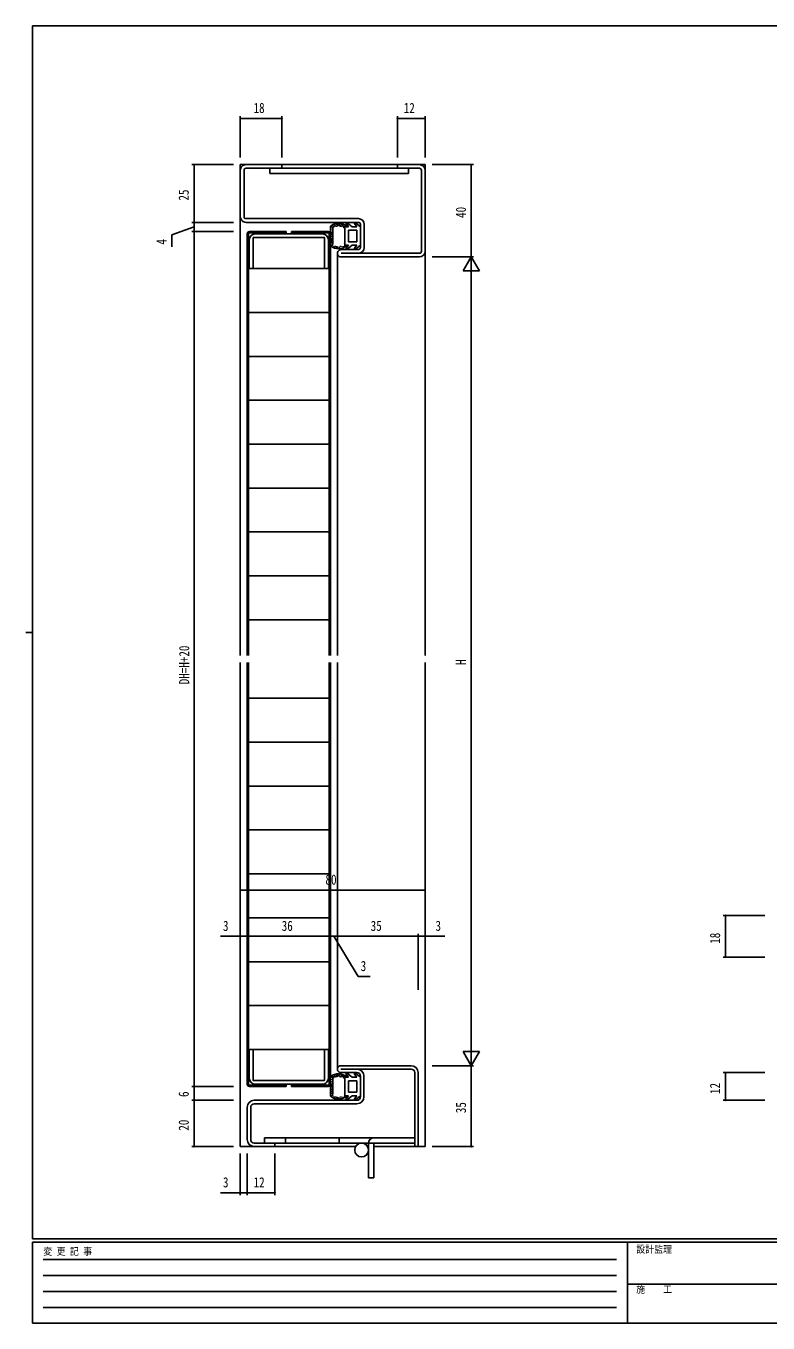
# Model space of a CAD drawing. Units: millimetres, scale not verified. Extents: x -1065 to 397, y -282 to 282.
# Drawn here: x -397 to -75, y -282 to 279 of the extents above; entities that cross this region are included whole.
import ezdxf
from ezdxf.enums import TextEntityAlignment as Align

# ---------------------------------------------------------------- set-up
doc = ezdxf.new("R2010")
doc.units = ezdxf.units.MM
doc.header["$LTSCALE"] = 2
for name, color, linetype in [('0-2_YKK_11', 7, 'Continuous'), ('0-3_YKK_12', 2, 'Continuous'), ('0-4_YKK_13', 4, 'Continuous'), ('0-6_YKK_D', 6, 'Continuous'), ('0-7_YKK_ZWAK', 7, 'Continuous')]:
    doc.layers.add(name, color=color, linetype=linetype)
doc.styles.add('ＭＳ ゴシック', font='')
doc.styles.get('ＭＳ ゴシック').set_extended_font_data('MS Gothic')

msp = doc.modelspace()

# ---------------------------------------------------------------- linework, layer by layer
at = {"layer": '0-2_YKK_11'}
for p, q in [((-303.9, 196.8), (-303.9, 216.8)), ((-302.3, 216.8), (-302.3, 196.8)), ((-225.5, 181.8), (-225.5, 216.8)), ((-223.9, 216.8), (-223.9, 181.8)), ((-301.4, 195.9), (-252.8, 195.9)), ((-252.8, 194.3), (-301.4, 194.3)), ((-251.9, 183.4), (-251.9, 193.4)), ((-250.3, 193.4), (-250.3, 183.4)), ((-268.3, 189.3), (-297.5, 189.3)), ((-260.3, 182.5), (-252.8, 182.5)), ((-260.3, 180.9), (-226.4, 180.9)), ((-226.4, 179.3), (-260.3, 179.3)), ((-229.9, -170.7), (-260.4, -170.7)), ((-229.9, -172.2), (-260.4, -172.2)), ((-260.4, -173.7), (-253.4, -173.7)), ((-297.5, -178.7), (-268.3, -178.7)), ((-251.9, -175.2), (-251.9, -184.2)), ((-250.4, -184.2), (-250.4, -175.2)), ((-300.9, -188.7), (-300.9, -202.7)), ((-299.4, -202.7), (-299.4, -188.7)), ((-253.4, -185.7), (-297.9, -185.7)), ((-297.9, -187.2), (-253.4, -187.2))]:
    msp.add_line(p, q, dxfattribs=at)
for points in [[(-301.4, 219.3), (-285.9, 219.3), (-285.9, 217.7), (-301.4, 217.7)], [(-226.4, 217.7), (-235.9, 217.7), (-235.9, 219.3), (-226.4, 219.3)], [(-300, 186.8), (-300, 174.3), (-298.4, 174.3), (-298.4, 187.7)], [(-298.4, 187.7), (-267.4, 187.7), (-267.4, 174.3), (-265.8, 174.3), (-265.8, 186.8)], [(-267.4, -177.1), (-298.4, -177.1), (-298.4, -163.7), (-300, -163.7), (-300, -176.2)], [(-265.8, -176.2), (-265.8, -163.7), (-267.4, -163.7), (-267.4, -177.1)], [(-226.9, -173.7), (-226.9, -205.7), (-228.4, -205.7), (-228.4, -173.7)], [(-297.9, -205.7), (-288.9, -205.7), (-288.9, -204.2), (-297.9, -204.2)]]:
    msp.add_lwpolyline(points, dxfattribs=at)
for centre, radius, start, end in [((-301.4, 216.8), 2.5, 89.99998, 180.00002), ((-226.4, 216.8), 2.5, 360, 89.99998), ((-301.4, 216.8), 0.9, 89.99998, 180.00002), ((-226.4, 216.8), 0.9, 360, 89.99998), ((-301.4, 196.8), 2.5, 179.99967, 270), ((-301.4, 196.8), 0.9, 180.00002, 270), ((-252.8, 193.4), 2.5, 360, 89.99998), ((-252.8, 193.4), 0.9, 360, 89.99998), ((-297.5, 186.8), 2.5, 90.00001, 179.99999), ((-268.3, 186.8), 2.5, 0.00001, 89.99999), ((-260.3, 180.9), 1.6, 89.99946, 270), ((-252.8, 183.4), 0.9, 270.00099, 360), ((-252.8, 183.4), 2.5, 270, 360), ((-226.4, 181.8), 0.9, 270, 360), ((-226.4, 181.8), 2.5, 270, 360), ((-260.4, -172.2), 1.5, 89.99998, 270.00057), ((-253.4, -175.2), 3, 359.99998, 89.99998), ((-253.4, -175.2), 1.5, 359.99998, 89.99941), ((-229.9, -173.7), 3, 359.99998, 89.99969), ((-229.9, -173.7), 1.5, 359.99998, 89.99998), ((-297.5, -176.2), 2.5, 180.00001, 269.99999), ((-268.3, -176.2), 2.5, 270.00001, 359.99999), ((-253.4, -184.2), 1.5, 270, 359.99998), ((-253.4, -184.2), 3, 270, 359.99998), ((-297.9, -188.7), 3, 89.99998, 180.00025), ((-297.9, -188.7), 1.5, 89.99998, 179.99996), ((-297.9, -202.7), 3, 180.00025, 270), ((-297.9, -202.7), 1.5, 179.99996, 270)]:
    msp.add_arc(centre, radius, start, end, dxfattribs=at)
at = {"layer": '0-3_YKK_12'}
for p, q in [((-303.9, 219.3), (-223.9, 219.3)), ((-303.9, 219.296), (-303.9, 6.8)), ((-223.9, 219.3), (-223.9, 6.8)), ((-261.9, 180.9), (-261.9, 6.8)), ((-303.9, -205.7), (-303.9, 3.8)), ((-261.9, -172.212), (-261.9, 3.8)), ((-223.9, -205.7), (-223.9, 3.8)), ((-303.9, -205.7), (-253.998, -205.7)), ((-246.1, -205.7), (-223.9, -205.7))]:
    msp.add_line(p, q, dxfattribs=at)
at = {"layer": '0-4_YKK_13'}
for p, q in [((-231.15, 217.7), (-291.15, 217.7)), ((-291.15, 217.7), (-291.15, 215.4)), ((-291.15, 215.4), (-231.15, 215.4)), ((-231.15, 215.4), (-231.15, 217.7)), ((-264.9, 192.643), (-264.9, 184.157)), ((-264.866, 192.004), (-264.866, 192.204)), ((-264.604, 192.434), (-264.604, 192.634)), ((-264.492, 191.324), (-264.492, 191.524)), ((-264.206, 192.128), (-264.206, 192.328)), ((-264.103, 192.314), (-264.103, 192.514)), ((-263.995, 192.732), (-263.995, 192.932)), ((-263.9, 184.881), (-263.9, 191.919)), ((-263.757, 192.195), (-263.757, 192.395)), ((-263.518, 192.601), (-263.518, 192.801)), ((-262.982, 193.006), (-262.982, 193.206)), ((-262.6, 192.792), (-262.6, 192.992)), ((-262.266, 193.209), (-262.266, 193.409)), ((-261.848, 193.233), (-261.848, 193.433)), ((-261.705, 193.531), (-261.705, 193.731)), ((-261.168, 193.567), (-261.168, 193.767)), ((-261.025, 193.364), (-261.025, 193.564)), ((-260.524, 192.959), (-260.524, 193.159)), ((-260.417, 193.519), (-260.417, 193.719)), ((-260.003, 193.162), (-260.003, 193.362)), ((-259.44, 193.103), (-259.44, 193.303)), ((-259.264, 192.622), (-259.264, 192.822)), ((-258.936, 192.329), (-258.936, 192.529)), ((-258.6, 192.4), (-258.6, 188.4)), ((-257.119, 192.4), (-258.6, 192.4)), ((-258.56, 192.681), (-258.56, 192.881)), ((-257.119, 192.4), (-258.021, 193.748)), ((-255.5, 192.4), (-257.579, 194.144)), ((-257.1, 185.9), (-257.1, 190.9)), ((-253.4, 190.9), (-257.1, 190.9)), ((-253.519, 192.4), (-255.5, 192.4)), ((-253.519, 192.4), (-254.421, 193.748)), ((-251.9, 192.4), (-253.979, 194.144)), ((-253.4, 185.9), (-253.4, 190.9)), ((-251.9, 192.4), (-251.9, 184.4)), ((-300.9, 189.3), (-300.9, 6.8)), ((-300.3, 189.7), (-300.3, 6.8)), ((-284, 189.7), (-300.3, 189.7)), ((-299.9, 190.3), (-284, 190.3)), ((-284, 190.3), (-284, 189.7)), ((-265.9, 190.3), (-281.8, 190.3)), ((-281.8, 190.3), (-281.8, 189.7)), ((-281.8, 189.7), (-265.5, 189.7)), ((-265.5, 189.7), (-265.5, 6.8)), ((-264.9, 189.3), (-264.9, 6.8)), ((-264.599, 185.926), (-264.599, 186.126)), ((-264.581, 188.267), (-264.581, 188.467)), ((-264.545, 186.998), (-264.545, 187.198)), ((-264.509, 189), (-264.509, 189.2)), ((-264.42, 190.412), (-264.42, 190.612)), ((-264.402, 187.267), (-264.402, 187.467)), ((-264.402, 185.193), (-264.402, 185.393)), ((-264.366, 189.822), (-264.366, 190.022)), ((-264.331, 186.194), (-264.331, 186.394)), ((-264.313, 186.641), (-264.313, 186.841)), ((-264.223, 189.393), (-264.223, 189.593)), ((-264.17, 188.714), (-264.17, 188.914)), ((-264.17, 187.928), (-264.17, 188.128)), ((-264.116, 185.479), (-264.116, 185.679)), ((-264.027, 190.484), (-264.027, 190.684)), ((-258.6, 184.4), (-258.6, 188.4)), ((-253.4, 185.9), (-257.1, 185.9)), ((-264.747, 184.418), (-264.747, 184.618)), ((-264.198, 184.513), (-264.198, 184.713)), ((-264.115, 184.167), (-264.115, 184.367)), ((-263.817, 184.358), (-263.817, 184.558)), ((-263.375, 183.833), (-263.375, 184.033)), ((-262.91, 183.893), (-262.91, 184.093)), ((-262.898, 183.618), (-262.898, 183.818)), ((-262.671, 183.857), (-262.671, 184.057)), ((-262.302, 183.451), (-262.302, 183.651)), ((-262.17, 183.726), (-262.17, 183.926)), ((-261.908, 183.32), (-261.908, 183.52)), ((-261.717, 183.523), (-261.717, 183.723)), ((-261.145, 183.308), (-261.145, 183.508)), ((-261.121, 183.487), (-261.121, 183.687)), ((-260.596, 183.881), (-260.596, 184.081)), ((-260.512, 183.117), (-260.512, 183.317)), ((-260.429, 183.654), (-260.429, 183.854)), ((-260.097, 183.649), (-260.097, 183.849)), ((-259.675, 183.696), (-259.675, 183.896)), ((-259.288, 183.755), (-259.288, 183.955)), ((-258.666, 184.083), (-258.666, 184.283)), ((-257.119, 184.4), (-258.6, 184.4)), ((-257.119, 184.4), (-258.021, 183.052)), ((-255.5, 184.4), (-257.579, 182.656)), ((-253.519, 184.4), (-255.5, 184.4)), ((-253.519, 184.4), (-254.421, 183.052)), ((-251.9, 184.4), (-253.979, 182.656)), ((-300.3, 174.3), (-265.5, 174.3)), ((-300.3, 155.3), (-265.8, 155.3)), ((-300.3, 136.3), (-265.5, 136.3)), ((-300.3, 117.3), (-265.8, 117.3)), ((-300.3, 98.3), (-265.8, 98.3)), ((-300.3, 79.3), (-265.8, 79.3)), ((-300.3, 60.3), (-265.5, 60.3)), ((-300.3, 41.3), (-265.8, 41.3)), ((-300.3, 22.3), (-265.8, 22.3)), ((-300.9, -178.7), (-300.9, 3.8)), ((-300.3, -179.1), (-300.3, 3.8)), ((-265.5, -179.1), (-265.5, 3.8)), ((-264.9, -178.7), (-264.9, 3.8)), ((-300.3, -11.7), (-265.5, -11.7)), ((-300.3, -30.7), (-265.5, -30.7)), ((-300.3, -49.7), (-265.5, -49.7)), ((-300.3, -68.7), (-265.5, -68.7)), ((-300.3, -87.7), (-265.5, -87.7)), ((-300.3, -106.7), (-265.5, -106.7)), ((-300.3, -125.7), (-265.5, -125.7)), ((-300.3, -144.7), (-265.5, -144.7)), ((-300.3, -163.7), (-265.5, -163.7)), ((-255.5, -175.7), (-257.579, -173.956)), ((-251.9, -175.7), (-253.979, -173.956)), ((-264.9, -175.457), (-264.9, -183.943)), ((-264.866, -176.096), (-264.866, -175.896)), ((-264.604, -175.666), (-264.604, -175.466)), ((-264.581, -179.833), (-264.581, -179.633)), ((-264.509, -179.1), (-264.509, -178.9)), ((-264.492, -176.776), (-264.492, -176.576)), ((-264.42, -177.688), (-264.42, -177.488)), ((-264.366, -178.278), (-264.366, -178.078)), ((-264.223, -178.707), (-264.223, -178.507)), ((-264.206, -175.972), (-264.206, -175.772)), ((-264.17, -179.386), (-264.17, -179.186)), ((-264.103, -175.786), (-264.103, -175.586)), ((-264.027, -177.616), (-264.027, -177.416)), ((-263.995, -175.368), (-263.995, -175.168)), ((-263.9, -183.219), (-263.9, -176.181)), ((-263.757, -175.905), (-263.757, -175.705)), ((-263.518, -175.499), (-263.518, -175.299)), ((-262.982, -175.094), (-262.982, -174.894)), ((-262.6, -175.308), (-262.6, -175.108)), ((-262.266, -174.891), (-262.266, -174.691)), ((-261.848, -174.867), (-261.848, -174.667)), ((-261.705, -174.569), (-261.705, -174.369)), ((-261.168, -174.533), (-261.168, -174.333)), ((-261.025, -174.736), (-261.025, -174.536)), ((-260.524, -175.141), (-260.524, -174.941)), ((-260.417, -174.581), (-260.417, -174.381)), ((-260.003, -174.938), (-260.003, -174.738)), ((-259.44, -174.997), (-259.44, -174.797)), ((-259.264, -175.478), (-259.264, -175.278)), ((-258.936, -175.771), (-258.936, -175.571)), ((-258.6, -175.7), (-258.6, -179.7)), ((-257.119, -175.7), (-258.6, -175.7)), ((-258.56, -175.419), (-258.56, -175.219)), ((-257.119, -175.7), (-258.021, -174.352)), ((-257.1, -182.2), (-257.1, -177.2)), ((-253.4, -177.2), (-257.1, -177.2)), ((-253.519, -175.7), (-255.5, -175.7)), ((-253.519, -175.7), (-254.421, -174.352)), ((-253.4, -182.2), (-253.4, -177.2)), ((-251.9, -175.7), (-251.9, -183.7)), ((-284, -179.7), (-299.9, -179.7)), ((-281.8, -179.7), (-265.9, -179.7)), ((-264.747, -183.682), (-264.747, -183.482)), ((-264.599, -182.174), (-264.599, -181.974)), ((-264.545, -181.102), (-264.545, -180.902)), ((-264.402, -180.834), (-264.402, -180.634)), ((-264.402, -182.907), (-264.402, -182.707)), ((-264.331, -181.906), (-264.331, -181.706)), ((-264.313, -181.459), (-264.313, -181.259)), ((-264.198, -183.587), (-264.198, -183.387)), ((-264.17, -180.172), (-264.17, -179.972)), ((-264.116, -182.621), (-264.116, -182.421)), ((-264.115, -183.933), (-264.115, -183.733)), ((-263.817, -183.742), (-263.817, -183.542)), ((-263.375, -184.267), (-263.375, -184.067)), ((-262.91, -184.207), (-262.91, -184.007)), ((-262.898, -184.482), (-262.898, -184.282)), ((-262.671, -184.243), (-262.671, -184.043)), ((-262.302, -184.649), (-262.302, -184.449)), ((-262.17, -184.374), (-262.17, -184.174)), ((-261.908, -184.78), (-261.908, -184.58)), ((-261.717, -184.577), (-261.717, -184.377)), ((-261.145, -184.792), (-261.145, -184.592)), ((-261.121, -184.613), (-261.121, -184.413)), ((-260.596, -184.219), (-260.596, -184.019)), ((-260.512, -184.983), (-260.512, -184.783)), ((-260.429, -184.446), (-260.429, -184.246)), ((-260.097, -184.451), (-260.097, -184.251)), ((-259.675, -184.404), (-259.675, -184.204)), ((-259.288, -184.345), (-259.288, -184.145)), ((-258.666, -184.017), (-258.666, -183.817)), ((-258.6, -183.7), (-258.6, -179.7)), ((-257.119, -183.7), (-258.6, -183.7)), ((-257.119, -183.7), (-258.021, -185.048)), ((-255.5, -183.7), (-257.579, -185.444)), ((-253.4, -182.2), (-257.1, -182.2)), ((-253.519, -183.7), (-255.5, -183.7)), ((-253.519, -183.7), (-254.421, -185.048)), ((-251.9, -183.7), (-253.979, -185.444)), ((-246.1, -201.9), (-293.4, -201.9)), ((-293.4, -201.9), (-293.4, -204.2)), ((-284.4, -204.2), (-284.4, -201.9)), ((-261.1, -204.2), (-261.1, -201.9)), ((-228.4, -201.9), (-246.1, -201.9)), ((-228.4, -204.2), (-228.4, -201.9)), ((-293.4, -204.2), (-228.4, -204.2)), ((-248.4, -219.2), (-248.4, -204.2)), ((-246.1, -204.2), (-246.1, -219.2)), ((-248.4, -219.2), (-246.1, -219.2))]:
    msp.add_line(p, q, dxfattribs=at)
for points in [[(-259.011, 191.975), (-259.202, 192.369), (-259.43, 192.66), (-259.728, 192.747), (-260.094, 192.661), (-260.479, 192.604), (-260.832, 192.755), (-261.15, 193.002), (-261.45, 193.094), (-261.751, 192.916), (-262.079, 192.676), (-262.454, 192.618), (-262.848, 192.723), (-263.184, 192.748), (-263.412, 192.512), (-263.613, 192.158), (-263.9, 191.919)], [(-300.3, -179.1), (-284, -179.1), (-284, -179.7)], [(-265.5, -179.1), (-281.8, -179.1), (-281.8, -179.7)], [(-259.011, -176.125), (-259.202, -175.731), (-259.43, -175.44), (-259.728, -175.353), (-260.094, -175.439), (-260.479, -175.496), (-260.832, -175.345), (-261.15, -175.098), (-261.45, -175.006), (-261.751, -175.184), (-262.079, -175.424), (-262.455, -175.482), (-262.848, -175.377), (-263.184, -175.352), (-263.412, -175.588), (-263.613, -175.942), (-263.9, -176.181)]]:
    msp.add_lwpolyline(points, dxfattribs=at)
msp.add_circle((-251.4, -207.2), 3, dxfattribs=at)
for centre, radius, start, end in [((-261.4, 188.4), 5.5, 46.65824, 129.51963), ((-261.4, 188.4), 4.3, 49.37051, 56.2499), ((-257.771, 193.914), 0.3, 49.99756, 213.78886), ((-254.171, 193.914), 0.3, 49.99756, 213.78886), ((-299.9, 189.3), 1, 90, 180), ((-265.9, 189.3), 1, 0, 90), ((-261.4, 188.4), 5.5, 230.48036, 313.34175), ((-261.4, 188.4), 4.3, 303.7499, 310.62928), ((-257.771, 182.886), 0.3, 146.21114, 310.00244), ((-254.171, 182.886), 0.3, 146.21114, 310.00244), ((-257.771, -174.186), 0.3, 49.99756, 213.78886), ((-254.171, -174.186), 0.3, 49.99756, 213.78886), ((-299.9, -178.7), 1, 180, 270), ((-265.9, -178.7), 1, 270, 0), ((-261.4, -179.7), 5.5, 46.65824, 129.51963), ((-261.4, -179.7), 4.3, 49.37051, 56.2499), ((-261.4, -179.7), 5.5, 230.48036, 313.34175), ((-261.4, -179.7), 4.3, 303.7499, 310.62928), ((-257.771, -185.214), 0.3, 146.21114, 310.00244), ((-254.171, -185.214), 0.3, 146.21114, 310.00244), ((-246.1, -204.2), 2.3, 90, 180)]:
    msp.add_arc(centre, radius, start, end, dxfattribs=at)
at = {"layer": '0-6_YKK_D'}
for p, q in [((-303.9, 222.3), (-303.9, 240.3)), ((-303.9, 239.3), (-285.9, 239.3)), ((-285.9, 222.3), (-285.9, 240.3)), ((-235.9, 222.3), (-235.9, 240.3)), ((-235.9, 239.3), (-223.9, 239.3)), ((-223.9, 222.3), (-223.9, 240.3)), ((-306.9, 219.3), (-324.9, 219.3)), ((-323.9, 219.3), (-323.9, 194.3)), ((-220.9, 219.3), (-202.9, 219.3)), ((-203.9, 219.3), (-203.9, 179.3)), ((-323.9, 192.3), (-333.499, 188.825)), ((-306.9, 194.3), (-324.9, 194.3)), ((-306.9, 194.3), (-324.9, 194.3)), ((-323.9, 194.3), (-323.9, 190.3)), ((-333.499, 188.825), (-333.499, 183.625)), ((-306.9, 190.3), (-324.9, 190.3)), ((-306.9, 190.3), (-324.9, 190.3)), ((-323.9, 190.3), (-323.9, -179.7)), ((-220.9, 179.3), (-202.9, 179.3)), ((-220.9, 179.3), (-202.9, 179.3)), ((-203.9, 179.3), (-207.4, 173.238)), ((-203.9, 179.3), (-200.4, 173.238)), ((-203.9, 179.3), (-203.9, 167.176)), ((-207.4, 173.238), (-200.4, 173.238)), ((-203.9, 172.3), (-203.9, -163.7)), ((-303.9, -140.215), (-303.9, -93.7)), ((-303.9, -94.7), (-223.9, -94.7)), ((-223.9, -140.215), (-223.9, -93.7)), ((-76.9, -105.7), (-94.9, -105.7)), ((-93.9, -123.7), (-93.9, -105.7)), ((-303.9, -160.215), (-303.9, -113.7)), ((-300.9, -143.397), (-300.9, -113.7)), ((-300.9, -143.397), (-300.9, -113.7)), ((-300.9, -114.7), (-264.9, -114.7)), ((-264.9, -142.889), (-264.9, -113.7)), ((-264.9, -142.889), (-264.9, -113.7)), ((-264.9, -114.7), (-261.9, -114.7)), ((-263.4, -114.7), (-252.879, -132.073)), ((-261.9, -143.052), (-261.9, -113.7)), ((-261.9, -137.887), (-261.9, -113.7)), ((-226.9, -114.7), (-261.9, -114.7)), ((-226.9, -137.887), (-226.9, -113.7)), ((-226.9, -137.887), (-226.9, -113.7)), ((-226.9, -114.7), (-223.9, -114.7)), ((-223.9, -137.887), (-223.9, -113.7)), ((-223.9, -114.7), (-215.3, -114.7)), ((-76.9, -123.7), (-94.9, -123.7)), ((-252.879, -132.073), (-247.679, -132.073)), ((-203.9, -170.7), (-203.9, -158.576)), ((-203.9, -170.7), (-207.4, -164.638)), ((-200.4, -164.638), (-207.4, -164.638)), ((-203.9, -170.7), (-200.4, -164.638)), ((-220.9, -170.7), (-202.9, -170.7)), ((-220.9, -170.7), (-202.9, -170.7)), ((-203.9, -170.7), (-203.9, -205.7)), ((-76.9, -173.7), (-94.9, -173.7)), ((-93.9, -185.7), (-93.9, -173.7)), ((-306.9, -179.7), (-324.9, -179.7)), ((-306.9, -179.7), (-324.9, -179.7)), ((-323.9, -179.7), (-323.9, -185.7)), ((-306.9, -185.7), (-324.9, -185.7)), ((-306.9, -185.7), (-324.9, -185.7)), ((-323.9, -185.7), (-323.9, -205.7)), ((-76.9, -185.7), (-94.9, -185.7)), ((-306.9, -205.7), (-324.9, -205.7)), ((-220.9, -205.7), (-202.9, -205.7)), ((-303.9, -208.7), (-303.9, -226.7)), ((-300.9, -208.7), (-300.9, -226.7)), ((-300.9, -208.7), (-300.9, -226.7)), ((-288.9, -208.7), (-288.9, -226.7)), ((-303.9, -225.7), (-312.5, -225.7)), ((-300.9, -225.7), (-303.9, -225.7)), ((-300.9, -225.7), (-288.9, -225.7))]:
    msp.add_line(p, q, dxfattribs=at)
msp.add_lwpolyline([(-300.9, -114.7), (-303.9, -114.7), (-312.5, -114.7)], dxfattribs=at)
for centre, start, end in [((-303.9, 239.3), 0, 180), ((-303.9, 239.3), 180, 0), ((-285.9, 239.3), 0, 180), ((-285.9, 239.3), 180, 0), ((-235.9, 239.3), 0, 180), ((-235.9, 239.3), 180, 0), ((-223.9, 239.3), 0, 180), ((-223.9, 239.3), 180, 0), ((-323.9, 219.3), 90, 270), ((-323.9, 219.3), 270, 90), ((-203.9, 219.3), 90, 270), ((-203.9, 219.3), 270, 90), ((-323.9, 194.3), 90, 270), ((-323.9, 194.3), 90, 270), ((-323.9, 194.3), 270, 90), ((-323.9, 194.3), 270, 90), ((-323.9, 190.3), 90, 270), ((-323.9, 190.3), 90, 270), ((-323.9, 190.3), 270, 90), ((-323.9, 190.3), 270, 90), ((-303.9, -94.7), 0, 180), ((-303.9, -94.7), 180, 0), ((-223.9, -94.7), 0, 180), ((-223.9, -94.7), 180, 0), ((-93.9, -105.7), 90, 270), ((-93.9, -105.7), 270, 90), ((-303.9, -114.7), 0, 180), ((-303.9, -114.7), 180, 0), ((-300.9, -114.7), 0, 180), ((-300.9, -114.7), 0, 180), ((-300.9, -114.7), 180, 0), ((-300.9, -114.7), 180, 0), ((-264.9, -114.7), 0, 180), ((-264.9, -114.7), 0, 180), ((-264.9, -114.7), 180, 0), ((-264.9, -114.7), 180, 0), ((-261.9, -114.7), 0, 180), ((-261.9, -114.7), 0, 180), ((-261.9, -114.7), 180, 0), ((-261.9, -114.7), 180, 0), ((-226.9, -114.7), 0, 180), ((-226.9, -114.7), 0, 180), ((-226.9, -114.7), 180, 0), ((-226.9, -114.7), 180, 0), ((-223.9, -114.7), 0, 180), ((-223.9, -114.7), 180, 0), ((-93.9, -123.7), 90, 270), ((-93.9, -123.7), 270, 90), ((-93.9, -173.7), 90, 270), ((-93.9, -173.7), 270, 90), ((-323.9, -179.7), 90, 270), ((-323.9, -179.7), 90, 270), ((-323.9, -179.7), 270, 90), ((-323.9, -179.7), 270, 90), ((-323.9, -185.7), 90, 270), ((-323.9, -185.7), 90, 270), ((-323.9, -185.7), 270, 90), ((-323.9, -185.7), 270, 90), ((-93.9, -185.7), 90, 270), ((-93.9, -185.7), 270, 90), ((-323.9, -205.7), 90, 270), ((-323.9, -205.7), 270, 90), ((-203.9, -205.7), 90, 270), ((-203.9, -205.7), 270, 90), ((-303.9, -225.7), 0, 180), ((-303.9, -225.7), 180, 0), ((-300.9, -225.7), 0, 180), ((-300.9, -225.7), 0, 180), ((-300.9, -225.7), 180, 0), ((-300.9, -225.7), 180, 0), ((-288.9, -225.7), 0, 180), ((-288.9, -225.7), 180, 0)]:
    msp.add_arc(centre, 0.106, start, end, dxfattribs=at)
at = {"layer": '0-7_YKK_ZWAK'}
for p, q in [((376.1, 279.3), (-393.9, 279.3)), ((-393.9, -245.7), (-393.9, 279.3)), ((-396.7, 16.8), (-393.9, 16.8)), ((376.1, -245.7), (-393.9, -245.7)), ((338.3, -247.1), (-393.9, -247.1)), ((-393.9, -282.1), (-393.9, -247.1)), ((-136.3, -247.1), (-136.3, -282.1)), ((-389.301, -254.612), (-141.109, -254.612)), ((-389.301, -261.541), (-141.109, -261.541)), ((-389.301, -268.47), (-141.109, -268.47)), ((-136.3, -265.299), (-7.5, -265.299)), ((-389.301, -275.398), (-141.109, -275.398)), ((-393.9, -282.1), (338.3, -282.1))]:
    msp.add_line(p, q, dxfattribs=at)

# ---------------------------------------------------------------- texts
at = {"layer": '0-6_YKK_D', "style": 'ＭＳ ゴシック', "width": 0.8}
for s, p in [('18', (-298.165, 240.3)), ('12', (-233.153, 240.3)), ('80', (-267.031, -93.7)), ('3', (-311.411, -113.7)), ('36', (-285.982, -113.7)), ('35', (-247.47, -113.7)), ('3', (-219.411, -113.7)), ('3', (-251.79, -131.073)), ('3', (-311.411, -224.7)), ('12', (-298.153, -224.7))]:
    msp.add_text(s, height=4.399, dxfattribs=at).set_placement(p, align=Align.BOTTOM_LEFT)
for s, p in [('25', (-324.9, 203.718)), ('40', (-204.9, 196.206)), ('4', (-334.499, 184.678)), ('DH=H+20', (-324.7, -5.64)), ('H', (-204.9, 2.753)), ('18', (-94.9, -117.965)), ('12', (-94.9, -182.953)), ('6', (-324.9, -184.259)), ('35', (-204.9, -191.27)), ('20', (-324.9, -198.843))]:
    msp.add_text(s, height=4.399, rotation=90, dxfattribs=at).set_placement(p, align=Align.BOTTOM_LEFT)
at = {"layer": '0-7_YKK_ZWAK', "style": 'ＭＳ ゴシック', "width": 0.9}
for s, p in [('変 更 記 事', (-389.186, -253.547)), ('設計監理', (-132.531, -252.633)), ('施\u3000\u3000工', (-132.531, -269.954))]:
    msp.add_text(s, height=3.079, dxfattribs=at).set_placement(p, align=Align.BOTTOM_LEFT)

doc.saveas('drawing.dxf')
